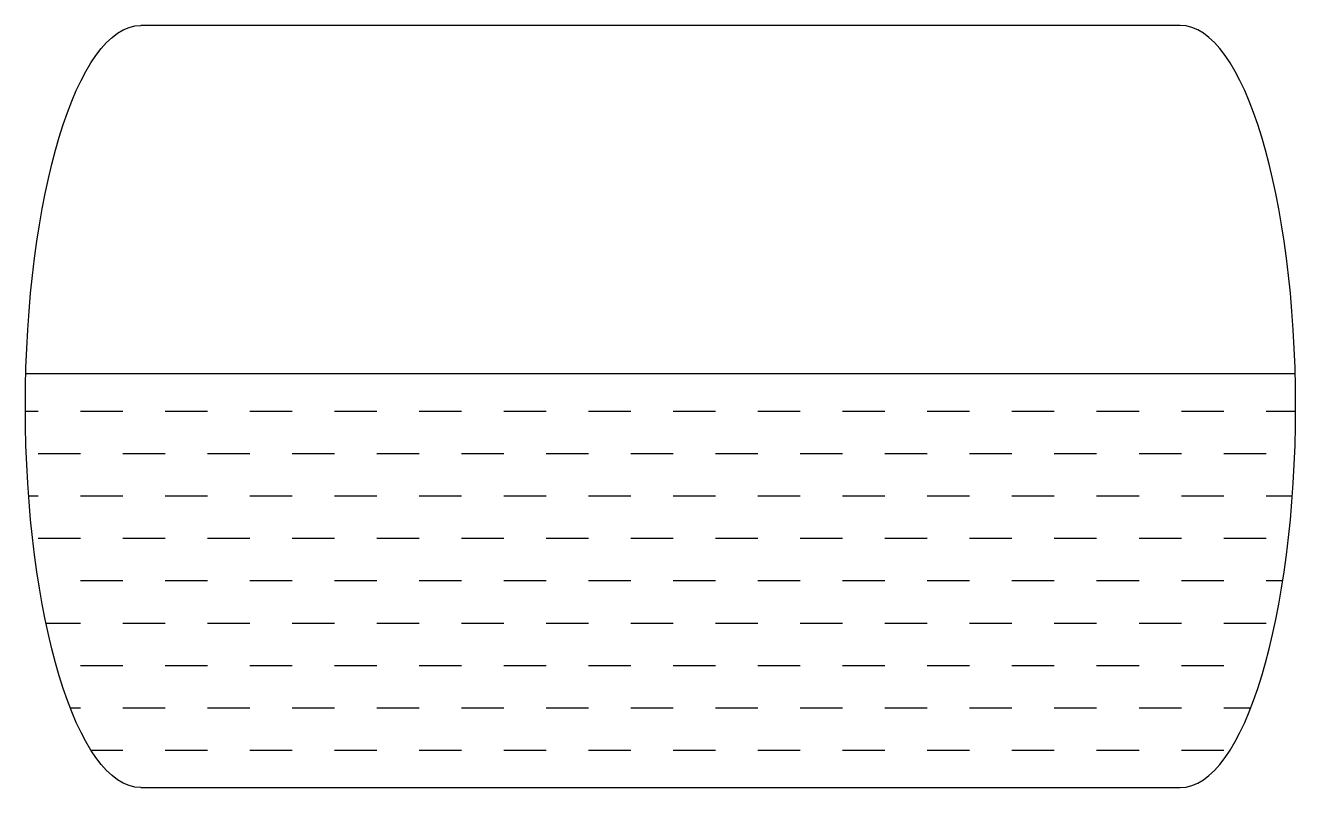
# Model space of a CAD drawing. Header units: millimetres. Extents: x -2500 to 2500, y -1500 to 1500.
import ezdxf

# ---------------------------------------------------------------- set-up
doc = ezdxf.new("R2010")
doc.units = ezdxf.units.MM

msp = doc.modelspace()

# ---------------------------------------------------------------- linework, layer by layer
at = {"color": 0, "linetype": 'ByBlock', "lineweight": -2}
for p, q in [((2045.3, 1500), (-2045.3, 1500)), ((-2498.3, 130.3), (2498.3, 130.3)), ((-2500, -18.7), (-2450.3, -18.7)), ((-2283.6, -18.7), (-2116.9, -18.7)), ((-1950.2, -18.7), (-1783.5, -18.7)), ((-1616.8, -18.7), (-1450.1, -18.7)), ((-1283.5, -18.7), (-1116.8, -18.7)), ((-950.1, -18.7), (-783.4, -18.7)), ((-616.7, -18.7), (-450, -18.7)), ((-283.3, -18.7), (-116.6, -18.7)), ((50, -18.7), (216.7, -18.7)), ((383.4, -18.7), (550.1, -18.7)), ((716.8, -18.7), (883.5, -18.7)), ((1050.2, -18.7), (1216.9, -18.7)), ((1383.5, -18.7), (1550.2, -18.7)), ((1716.9, -18.7), (1883.6, -18.7)), ((2050.3, -18.7), (2217, -18.7)), ((2383.7, -18.7), (2500, -18.7)), ((-2450.3, -185.4), (-2283.6, -185.4)), ((-2116.9, -185.4), (-1950.2, -185.4)), ((-1783.5, -185.4), (-1616.8, -185.4)), ((-1450.1, -185.4), (-1283.5, -185.4)), ((-1116.8, -185.4), (-950.1, -185.4)), ((-783.4, -185.4), (-616.7, -185.4)), ((-450, -185.4), (-283.3, -185.4)), ((-116.6, -185.4), (50, -185.4)), ((216.7, -185.4), (383.4, -185.4)), ((550.1, -185.4), (716.8, -185.4)), ((883.5, -185.4), (1050.2, -185.4)), ((1216.9, -185.4), (1383.5, -185.4)), ((1550.2, -185.4), (1716.9, -185.4)), ((1883.6, -185.4), (2050.3, -185.4)), ((2217, -185.4), (2383.7, -185.4)), ((-2487.3, -352.1), (-2450.3, -352.1)), ((-2283.6, -352.1), (-2116.9, -352.1)), ((-1950.2, -352.1), (-1783.5, -352.1)), ((-1616.8, -352.1), (-1450.1, -352.1)), ((-1283.5, -352.1), (-1116.8, -352.1)), ((-950.1, -352.1), (-783.4, -352.1)), ((-616.7, -352.1), (-450, -352.1)), ((-283.3, -352.1), (-116.6, -352.1)), ((50, -352.1), (216.7, -352.1)), ((383.4, -352.1), (550.1, -352.1)), ((716.8, -352.1), (883.5, -352.1)), ((1050.2, -352.1), (1216.9, -352.1)), ((1383.5, -352.1), (1550.2, -352.1)), ((1716.9, -352.1), (1883.6, -352.1)), ((2050.3, -352.1), (2217, -352.1)), ((2383.7, -352.1), (2487.3, -352.1)), ((-2450.3, -518.8), (-2283.6, -518.8)), ((-2116.9, -518.8), (-1950.2, -518.8)), ((-1783.5, -518.8), (-1616.8, -518.8)), ((-1450.1, -518.8), (-1283.5, -518.8)), ((-1116.8, -518.8), (-950.1, -518.8)), ((-783.4, -518.8), (-616.7, -518.8)), ((-450, -518.8), (-283.3, -518.8)), ((-116.6, -518.8), (50, -518.8)), ((216.7, -518.8), (383.4, -518.8)), ((550.1, -518.8), (716.8, -518.8)), ((883.5, -518.8), (1050.2, -518.8)), ((1216.9, -518.8), (1383.5, -518.8)), ((1550.2, -518.8), (1716.9, -518.8)), ((1883.6, -518.8), (2050.3, -518.8)), ((2217, -518.8), (2383.7, -518.8)), ((-2283.6, -685.5), (-2116.9, -685.5)), ((-1950.2, -685.5), (-1783.5, -685.5)), ((-1616.8, -685.5), (-1450.1, -685.5)), ((-1283.5, -685.5), (-1116.8, -685.5)), ((-950.1, -685.5), (-783.4, -685.5)), ((-616.7, -685.5), (-450, -685.5)), ((-283.3, -685.5), (-116.6, -685.5)), ((50, -685.5), (216.7, -685.5)), ((383.4, -685.5), (550.1, -685.5)), ((716.8, -685.5), (883.5, -685.5)), ((1050.2, -685.5), (1216.9, -685.5)), ((1383.5, -685.5), (1550.2, -685.5)), ((1716.9, -685.5), (1883.6, -685.5)), ((2050.3, -685.5), (2217, -685.5)), ((2383.7, -685.5), (2449.7, -685.5)), ((-2419.5, -852.2), (-2283.6, -852.2)), ((-2116.9, -852.2), (-1950.2, -852.2)), ((-1783.5, -852.2), (-1616.8, -852.2)), ((-1450.1, -852.2), (-1283.5, -852.2)), ((-1116.8, -852.2), (-950.1, -852.2)), ((-783.4, -852.2), (-616.7, -852.2)), ((-450, -852.2), (-283.3, -852.2)), ((-116.6, -852.2), (50, -852.2)), ((216.7, -852.2), (383.4, -852.2)), ((550.1, -852.2), (716.8, -852.2)), ((883.5, -852.2), (1050.2, -852.2)), ((1216.9, -852.2), (1383.5, -852.2)), ((1550.2, -852.2), (1716.9, -852.2)), ((1883.6, -852.2), (2050.3, -852.2)), ((2217, -852.2), (2383.7, -852.2)), ((-2283.6, -1018.9), (-2116.9, -1018.9)), ((-1950.2, -1018.9), (-1783.5, -1018.9)), ((-1616.8, -1018.9), (-1450.1, -1018.9)), ((-1283.5, -1018.9), (-1116.8, -1018.9)), ((-950.1, -1018.9), (-783.4, -1018.9)), ((-616.7, -1018.9), (-450, -1018.9)), ((-283.3, -1018.9), (-116.6, -1018.9)), ((50, -1018.9), (216.7, -1018.9)), ((383.4, -1018.9), (550.1, -1018.9)), ((716.8, -1018.9), (883.5, -1018.9)), ((1050.2, -1018.9), (1216.9, -1018.9)), ((1383.5, -1018.9), (1550.2, -1018.9)), ((1716.9, -1018.9), (1883.6, -1018.9)), ((2050.3, -1018.9), (2217, -1018.9)), ((-2323.9, -1185.6), (-2283.6, -1185.6)), ((-2116.9, -1185.6), (-1950.2, -1185.6)), ((-1783.5, -1185.6), (-1616.8, -1185.6)), ((-1450.1, -1185.6), (-1283.5, -1185.6)), ((-1116.8, -1185.6), (-950.1, -1185.6)), ((-783.4, -1185.6), (-616.7, -1185.6)), ((-450, -1185.6), (-283.3, -1185.6)), ((-116.6, -1185.6), (50, -1185.6)), ((216.7, -1185.6), (383.4, -1185.6)), ((550.1, -1185.6), (716.8, -1185.6)), ((883.5, -1185.6), (1050.2, -1185.6)), ((1216.9, -1185.6), (1383.5, -1185.6)), ((1550.2, -1185.6), (1716.9, -1185.6)), ((1883.6, -1185.6), (2050.3, -1185.6)), ((2217, -1185.6), (2323.9, -1185.6)), ((-2242.1, -1352.2), (-2116.9, -1352.2)), ((-1950.2, -1352.2), (-1783.5, -1352.2)), ((-1616.8, -1352.2), (-1450.1, -1352.2)), ((-1283.5, -1352.2), (-1116.8, -1352.2)), ((-950.1, -1352.2), (-783.4, -1352.2)), ((-616.7, -1352.2), (-450, -1352.2)), ((-283.3, -1352.2), (-116.6, -1352.2)), ((50, -1352.2), (216.7, -1352.2)), ((383.4, -1352.2), (550.1, -1352.2)), ((716.8, -1352.2), (883.5, -1352.2)), ((1050.2, -1352.2), (1216.9, -1352.2)), ((1383.5, -1352.2), (1550.2, -1352.2)), ((1716.9, -1352.2), (1883.6, -1352.2)), ((2050.3, -1352.2), (2217, -1352.2))]:
    msp.add_line(p, q, dxfattribs=at)
msp.add_lwpolyline([(-2045.3, -1500), (2045.3, -1500)], dxfattribs=at)
at = {"color": 0, "linetype": 'ByBlock', "lineweight": -2, "extrusion": (0, 0, -1)}
msp.add_ellipse((-2045.3, 0), major_axis=(0, 1500), ratio=0.303135, start_param=3.141633, end_param=6.283189, dxfattribs=at)
at = {"color": 0, "linetype": 'ByBlock', "lineweight": -2}
msp.add_ellipse((2045.3, 0), major_axis=(0, 1500), ratio=0.303135, start_param=3.141629, end_param=6.283189, dxfattribs=at)

doc.saveas('drawing.dxf')
